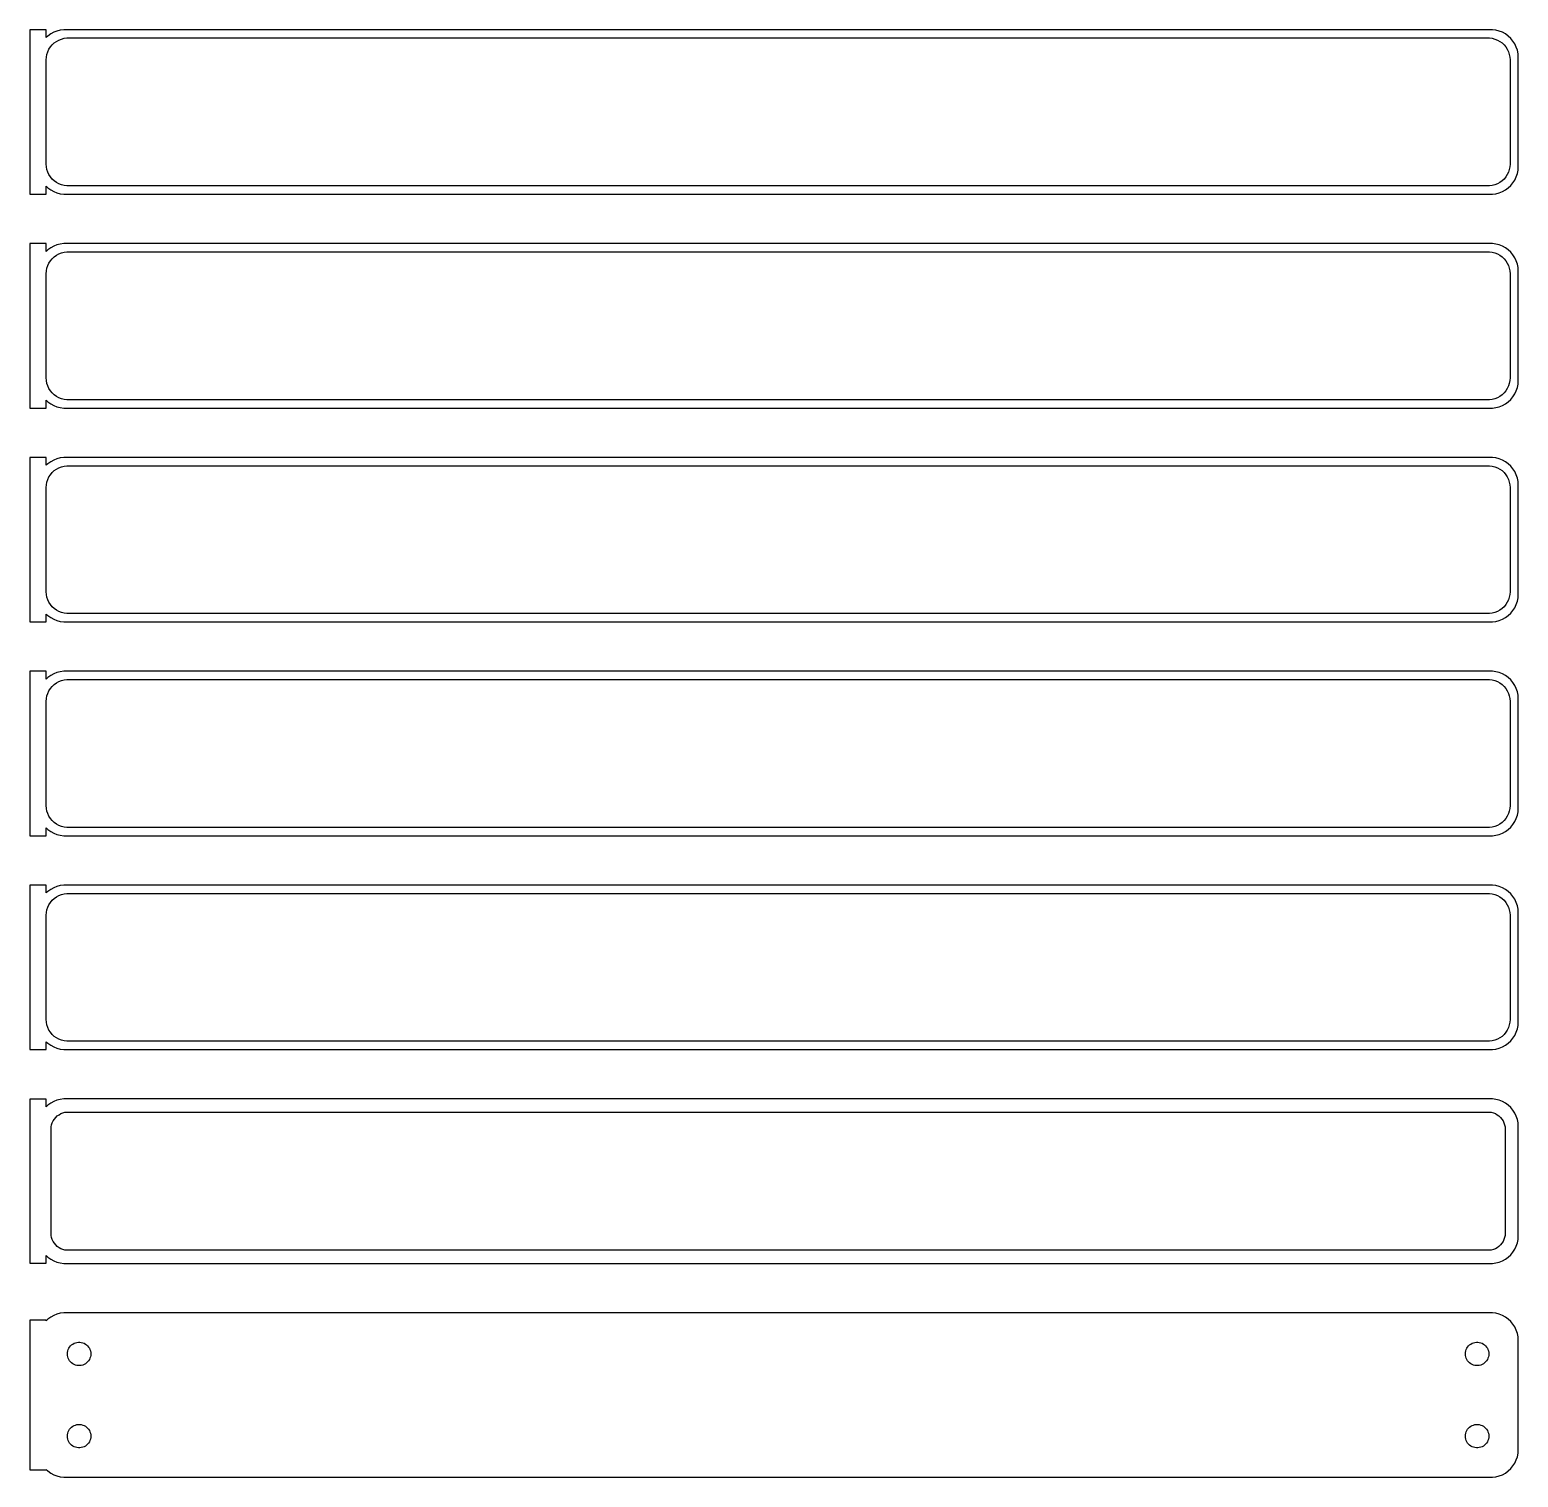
# Model space of a CAD drawing. Header units: metres. Extents: x -136 to 135, y 570 to 1146.
# Drawn here: x -136.5 to 135, y 570 to 834 of the extents above; entities that cross this region are included whole.
import ezdxf

# ---------------------------------------------------------------- set-up
doc = ezdxf.new("R2010")
doc.units = ezdxf.units.M

msp = doc.modelspace()

# ---------------------------------------------------------------- linework, layer by layer
for p, q in [((-133.5, 833.99), (-136.5, 833.99)), ((-136.5, 833.99), (-136.5, 804.01)), ((-133.5, 832.559), (-133.5, 833.99)), ((-132.129, 833.524), (-132.679, 833.222)), ((-131.545, 833.755), (-132.129, 833.524)), ((-130.937, 833.911), (-131.545, 833.755)), ((-130.314, 833.99), (-130.937, 833.911)), ((130.314, 833.99), (-130.314, 833.99)), ((130.937, 833.911), (130.314, 833.99)), ((131.545, 833.755), (130.937, 833.911)), ((132.129, 833.524), (131.545, 833.755)), ((132.679, 833.222), (132.129, 833.524)), ((-133.187, 832.853), (-133.5, 832.559)), ((-132.679, 833.222), (-133.187, 832.853)), ((-133.005, 830.427), (-132.736, 830.851)), ((-132.736, 830.851), (-132.416, 831.238)), ((-132.416, 831.238), (-132.05, 831.582)), ((-132.05, 831.582), (-131.643, 831.877)), ((-131.643, 831.877), (-131.203, 832.119)), ((-131.203, 832.119), (-130.736, 832.304)), ((-130.736, 832.304), (-130.25, 832.429)), ((-130.25, 832.429), (-129.751, 832.492)), ((-129.751, 832.492), (129.751, 832.492)), ((129.751, 832.492), (130.25, 832.429)), ((130.25, 832.429), (130.736, 832.304)), ((130.736, 832.304), (131.203, 832.119)), ((131.203, 832.119), (131.643, 831.877)), ((131.643, 831.877), (132.05, 831.582)), ((132.05, 831.582), (132.416, 831.238)), ((132.416, 831.238), (132.736, 830.851)), ((133.187, 832.853), (132.679, 833.222)), ((132.736, 830.851), (133.005, 830.427)), ((133.645, 832.423), (133.187, 832.853)), ((134.045, 831.939), (133.645, 832.423)), ((134.382, 831.409), (134.045, 831.939)), ((134.649, 830.841), (134.382, 831.409)), ((134.843, 830.243), (134.649, 830.841)), ((-133.5, 828.5), (-133.468, 829.001)), ((-133.5, 809.5), (-133.5, 828.5)), ((-133.468, 829.001), (-133.374, 829.495)), ((-133.374, 829.495), (-133.219, 829.972)), ((-133.219, 829.972), (-133.005, 830.427)), ((133.005, 830.427), (133.219, 829.972)), ((133.219, 829.972), (133.374, 829.495)), ((133.374, 829.495), (133.468, 829.001)), ((133.468, 829.001), (133.5, 828.5)), ((133.5, 828.5), (133.5, 809.5)), ((134.961, 829.627), (134.843, 830.243)), ((135, 829), (134.961, 829.627)), ((135, 809), (135, 829)), ((-133.468, 808.999), (-133.5, 809.5)), ((133.5, 809.5), (133.468, 808.999)), ((-133.374, 808.505), (-133.468, 808.999)), ((-133.219, 808.028), (-133.374, 808.505)), ((-133.005, 807.573), (-133.219, 808.028)), ((-132.736, 807.149), (-133.005, 807.573)), ((-132.416, 806.762), (-132.736, 807.149)), ((-132.05, 806.418), (-132.416, 806.762)), ((-131.643, 806.123), (-132.05, 806.418)), ((132.05, 806.418), (131.643, 806.123)), ((132.416, 806.762), (132.05, 806.418)), ((132.736, 807.149), (132.416, 806.762)), ((133.005, 807.573), (132.736, 807.149)), ((133.219, 808.028), (133.005, 807.573)), ((133.374, 808.505), (133.219, 808.028)), ((133.468, 808.999), (133.374, 808.505)), ((134.045, 806.061), (134.382, 806.591)), ((134.382, 806.591), (134.649, 807.159)), ((134.649, 807.159), (134.843, 807.757)), ((134.843, 807.757), (134.961, 808.373)), ((134.961, 808.373), (135, 809)), ((-136.5, 804.01), (-133.5, 804.01)), ((-133.5, 805.441), (-133.187, 805.147)), ((-133.5, 804.01), (-133.5, 805.441)), ((-133.187, 805.147), (-132.679, 804.778)), ((-132.679, 804.778), (-132.129, 804.476)), ((-132.129, 804.476), (-131.545, 804.245)), ((-131.203, 805.881), (-131.643, 806.123)), ((-131.545, 804.245), (-130.937, 804.089)), ((-130.736, 805.696), (-131.203, 805.881)), ((-130.937, 804.089), (-130.314, 804.01)), ((-130.25, 805.571), (-130.736, 805.696)), ((-130.314, 804.01), (130.314, 804.01)), ((-129.751, 805.508), (-130.25, 805.571)), ((129.751, 805.508), (-129.751, 805.508)), ((130.25, 805.571), (129.751, 805.508)), ((130.736, 805.696), (130.25, 805.571)), ((130.314, 804.01), (130.937, 804.089)), ((131.203, 805.881), (130.736, 805.696)), ((130.937, 804.089), (131.545, 804.245)), ((131.643, 806.123), (131.203, 805.881)), ((131.545, 804.245), (132.129, 804.476)), ((132.129, 804.476), (132.679, 804.778)), ((132.679, 804.778), (133.187, 805.147)), ((133.187, 805.147), (133.645, 805.577)), ((133.645, 805.577), (134.045, 806.061)), ((-133.5, 794.99), (-136.5, 794.99)), ((-136.5, 794.99), (-136.5, 765.01)), ((-133.5, 793.559), (-133.5, 794.99)), ((-133.187, 793.853), (-133.5, 793.559)), ((-132.679, 794.222), (-133.187, 793.853)), ((-132.129, 794.524), (-132.679, 794.222)), ((-131.545, 794.755), (-132.129, 794.524)), ((-132.05, 792.582), (-131.643, 792.877)), ((-131.643, 792.877), (-131.203, 793.119)), ((-130.937, 794.911), (-131.545, 794.755)), ((-131.203, 793.119), (-130.736, 793.304)), ((-130.314, 794.99), (-130.937, 794.911)), ((-130.736, 793.304), (-130.25, 793.429)), ((130.314, 794.99), (-130.314, 794.99)), ((-130.25, 793.429), (-129.751, 793.492)), ((-129.751, 793.492), (129.751, 793.492)), ((129.751, 793.492), (130.25, 793.429)), ((130.25, 793.429), (130.736, 793.304)), ((130.937, 794.911), (130.314, 794.99)), ((130.736, 793.304), (131.203, 793.119)), ((131.545, 794.755), (130.937, 794.911)), ((131.203, 793.119), (131.643, 792.877)), ((132.129, 794.524), (131.545, 794.755)), ((131.643, 792.877), (132.05, 792.582)), ((132.679, 794.222), (132.129, 794.524)), ((133.187, 793.853), (132.679, 794.222)), ((133.645, 793.423), (133.187, 793.853)), ((134.045, 792.939), (133.645, 793.423)), ((134.382, 792.409), (134.045, 792.939)), ((-133.468, 790.001), (-133.374, 790.495)), ((-133.374, 790.495), (-133.219, 790.972)), ((-133.219, 790.972), (-133.005, 791.427)), ((-133.005, 791.427), (-132.736, 791.851)), ((-132.736, 791.851), (-132.416, 792.238)), ((-132.416, 792.238), (-132.05, 792.582)), ((132.05, 792.582), (132.416, 792.238)), ((132.416, 792.238), (132.736, 791.851)), ((132.736, 791.851), (133.005, 791.427)), ((133.005, 791.427), (133.219, 790.972)), ((133.219, 790.972), (133.374, 790.495)), ((133.374, 790.495), (133.468, 790.001)), ((134.649, 791.841), (134.382, 792.409)), ((134.843, 791.243), (134.649, 791.841)), ((134.961, 790.627), (134.843, 791.243)), ((135, 790), (134.961, 790.627)), ((-133.5, 789.5), (-133.468, 790.001)), ((-133.5, 770.5), (-133.5, 789.5)), ((133.468, 790.001), (133.5, 789.5)), ((133.5, 789.5), (133.5, 770.5)), ((135, 770), (135, 790)), ((-133.468, 769.999), (-133.5, 770.5)), ((-133.374, 769.505), (-133.468, 769.999)), ((-133.219, 769.028), (-133.374, 769.505)), ((-133.005, 768.573), (-133.219, 769.028)), ((-132.736, 768.149), (-133.005, 768.573)), ((133.005, 768.573), (132.736, 768.149)), ((133.219, 769.028), (133.005, 768.573)), ((133.374, 769.505), (133.219, 769.028)), ((133.468, 769.999), (133.374, 769.505)), ((133.5, 770.5), (133.468, 769.999)), ((134.649, 768.159), (134.843, 768.757)), ((134.843, 768.757), (134.961, 769.373)), ((134.961, 769.373), (135, 770)), ((-133.5, 766.441), (-133.187, 766.147)), ((-133.5, 765.01), (-133.5, 766.441)), ((-133.187, 766.147), (-132.679, 765.778)), ((-132.416, 767.762), (-132.736, 768.149)), ((-132.679, 765.778), (-132.129, 765.476)), ((-132.05, 767.418), (-132.416, 767.762)), ((-131.643, 767.123), (-132.05, 767.418)), ((-131.203, 766.881), (-131.643, 767.123)), ((-130.736, 766.696), (-131.203, 766.881)), ((-130.25, 766.571), (-130.736, 766.696)), ((-129.751, 766.508), (-130.25, 766.571)), ((129.751, 766.508), (-129.751, 766.508)), ((130.25, 766.571), (129.751, 766.508)), ((130.736, 766.696), (130.25, 766.571)), ((131.203, 766.881), (130.736, 766.696)), ((131.643, 767.123), (131.203, 766.881)), ((132.05, 767.418), (131.643, 767.123)), ((132.416, 767.762), (132.05, 767.418)), ((132.129, 765.476), (132.679, 765.778)), ((132.736, 768.149), (132.416, 767.762)), ((132.679, 765.778), (133.187, 766.147)), ((133.187, 766.147), (133.645, 766.577)), ((133.645, 766.577), (134.045, 767.061)), ((134.045, 767.061), (134.382, 767.591)), ((134.382, 767.591), (134.649, 768.159)), ((-136.5, 765.01), (-133.5, 765.01)), ((-132.129, 765.476), (-131.545, 765.245)), ((-131.545, 765.245), (-130.937, 765.089)), ((-130.937, 765.089), (-130.314, 765.01)), ((-130.314, 765.01), (130.314, 765.01)), ((130.314, 765.01), (130.937, 765.089)), ((130.937, 765.089), (131.545, 765.245)), ((131.545, 765.245), (132.129, 765.476)), ((-133.5, 755.99), (-136.5, 755.99)), ((-136.5, 755.99), (-136.5, 726.01)), ((-133.5, 754.559), (-133.5, 755.99)), ((-133.187, 754.853), (-133.5, 754.559)), ((-132.679, 755.222), (-133.187, 754.853)), ((-132.129, 755.524), (-132.679, 755.222)), ((-131.545, 755.755), (-132.129, 755.524)), ((-130.937, 755.911), (-131.545, 755.755)), ((-130.314, 755.99), (-130.937, 755.911)), ((130.314, 755.99), (-130.314, 755.99)), ((130.937, 755.911), (130.314, 755.99)), ((131.545, 755.755), (130.937, 755.911)), ((132.129, 755.524), (131.545, 755.755)), ((132.679, 755.222), (132.129, 755.524)), ((133.187, 754.853), (132.679, 755.222)), ((133.645, 754.423), (133.187, 754.853)), ((-133.219, 751.972), (-133.005, 752.427)), ((-133.005, 752.427), (-132.736, 752.851)), ((-132.736, 752.851), (-132.416, 753.238)), ((-132.416, 753.238), (-132.05, 753.582)), ((-132.05, 753.582), (-131.643, 753.877)), ((-131.643, 753.877), (-131.203, 754.119)), ((-131.203, 754.119), (-130.736, 754.304)), ((-130.736, 754.304), (-130.25, 754.429)), ((-130.25, 754.429), (-129.751, 754.492)), ((-129.751, 754.492), (129.751, 754.492)), ((129.751, 754.492), (130.25, 754.429)), ((130.25, 754.429), (130.736, 754.304)), ((130.736, 754.304), (131.203, 754.119)), ((131.203, 754.119), (131.643, 753.877)), ((131.643, 753.877), (132.05, 753.582)), ((132.05, 753.582), (132.416, 753.238)), ((132.416, 753.238), (132.736, 752.851)), ((132.736, 752.851), (133.005, 752.427)), ((133.005, 752.427), (133.219, 751.972)), ((134.045, 753.939), (133.645, 754.423)), ((134.382, 753.409), (134.045, 753.939)), ((134.649, 752.841), (134.382, 753.409)), ((134.843, 752.243), (134.649, 752.841)), ((134.961, 751.627), (134.843, 752.243)), ((-133.5, 750.5), (-133.468, 751.001)), ((-133.5, 731.5), (-133.5, 750.5)), ((-133.468, 751.001), (-133.374, 751.495)), ((-133.374, 751.495), (-133.219, 751.972)), ((133.219, 751.972), (133.374, 751.495)), ((133.374, 751.495), (133.468, 751.001)), ((133.468, 751.001), (133.5, 750.5)), ((133.5, 750.5), (133.5, 731.5)), ((135, 751), (134.961, 751.627)), ((135, 731), (135, 751)), ((-133.468, 730.999), (-133.5, 731.5)), ((-133.374, 730.505), (-133.468, 730.999)), ((-133.219, 730.028), (-133.374, 730.505)), ((133.374, 730.505), (133.219, 730.028)), ((133.468, 730.999), (133.374, 730.505)), ((133.5, 731.5), (133.468, 730.999)), ((134.843, 729.757), (134.961, 730.373)), ((134.961, 730.373), (135, 731)), ((-133.005, 729.573), (-133.219, 730.028)), ((-132.736, 729.149), (-133.005, 729.573)), ((-132.416, 728.762), (-132.736, 729.149)), ((-132.05, 728.418), (-132.416, 728.762)), ((-131.643, 728.123), (-132.05, 728.418)), ((-131.203, 727.881), (-131.643, 728.123)), ((-130.736, 727.696), (-131.203, 727.881)), ((-130.25, 727.571), (-130.736, 727.696)), ((130.736, 727.696), (130.25, 727.571)), ((131.203, 727.881), (130.736, 727.696)), ((131.643, 728.123), (131.203, 727.881)), ((132.05, 728.418), (131.643, 728.123)), ((132.416, 728.762), (132.05, 728.418)), ((132.736, 729.149), (132.416, 728.762)), ((133.005, 729.573), (132.736, 729.149)), ((133.219, 730.028), (133.005, 729.573)), ((133.645, 727.577), (134.045, 728.061)), ((134.045, 728.061), (134.382, 728.591)), ((134.382, 728.591), (134.649, 729.159)), ((134.649, 729.159), (134.843, 729.757)), ((-136.5, 726.01), (-133.5, 726.01)), ((-133.5, 727.441), (-133.187, 727.147)), ((-133.5, 726.01), (-133.5, 727.441)), ((-133.187, 727.147), (-132.679, 726.778)), ((-132.679, 726.778), (-132.129, 726.476)), ((-132.129, 726.476), (-131.545, 726.245)), ((-131.545, 726.245), (-130.937, 726.089)), ((-130.937, 726.089), (-130.314, 726.01)), ((-130.314, 726.01), (130.314, 726.01)), ((-129.751, 727.508), (-130.25, 727.571)), ((129.751, 727.508), (-129.751, 727.508)), ((130.25, 727.571), (129.751, 727.508)), ((130.314, 726.01), (130.937, 726.089)), ((130.937, 726.089), (131.545, 726.245)), ((131.545, 726.245), (132.129, 726.476)), ((132.129, 726.476), (132.679, 726.778)), ((132.679, 726.778), (133.187, 727.147)), ((133.187, 727.147), (133.645, 727.577)), ((-133.5, 716.99), (-136.5, 716.99)), ((-136.5, 716.99), (-136.5, 687.01)), ((-133.5, 715.559), (-133.5, 716.99)), ((-130.937, 716.911), (-131.545, 716.755)), ((-130.314, 716.99), (-130.937, 716.911)), ((130.314, 716.99), (-130.314, 716.99)), ((130.937, 716.911), (130.314, 716.99)), ((131.545, 716.755), (130.937, 716.911)), ((-133.187, 715.853), (-133.5, 715.559)), ((-132.679, 716.222), (-133.187, 715.853)), ((-132.736, 713.851), (-132.416, 714.238)), ((-132.129, 716.524), (-132.679, 716.222)), ((-132.416, 714.238), (-132.05, 714.582)), ((-131.545, 716.755), (-132.129, 716.524)), ((-132.05, 714.582), (-131.643, 714.877)), ((-131.643, 714.877), (-131.203, 715.119)), ((-131.203, 715.119), (-130.736, 715.304)), ((-130.736, 715.304), (-130.25, 715.429)), ((-130.25, 715.429), (-129.751, 715.492)), ((-129.751, 715.492), (129.751, 715.492)), ((129.751, 715.492), (130.25, 715.429)), ((130.25, 715.429), (130.736, 715.304)), ((130.736, 715.304), (131.203, 715.119)), ((131.203, 715.119), (131.643, 714.877)), ((132.129, 716.524), (131.545, 716.755)), ((131.643, 714.877), (132.05, 714.582)), ((132.05, 714.582), (132.416, 714.238)), ((132.679, 716.222), (132.129, 716.524)), ((132.416, 714.238), (132.736, 713.851)), ((133.187, 715.853), (132.679, 716.222)), ((133.645, 715.423), (133.187, 715.853)), ((134.045, 714.939), (133.645, 715.423)), ((134.382, 714.409), (134.045, 714.939)), ((134.649, 713.841), (134.382, 714.409)), ((-133.5, 711.5), (-133.468, 712.001)), ((-133.5, 692.5), (-133.5, 711.5)), ((-133.468, 712.001), (-133.374, 712.495)), ((-133.374, 712.495), (-133.219, 712.972)), ((-133.219, 712.972), (-133.005, 713.427)), ((-133.005, 713.427), (-132.736, 713.851)), ((132.736, 713.851), (133.005, 713.427)), ((133.005, 713.427), (133.219, 712.972)), ((133.219, 712.972), (133.374, 712.495)), ((133.374, 712.495), (133.468, 712.001)), ((133.468, 712.001), (133.5, 711.5)), ((133.5, 711.5), (133.5, 692.5)), ((134.843, 713.243), (134.649, 713.841)), ((134.961, 712.627), (134.843, 713.243)), ((135, 712), (134.961, 712.627)), ((135, 692), (135, 712)), ((-133.468, 691.999), (-133.5, 692.5)), ((133.5, 692.5), (133.468, 691.999)), ((-133.374, 691.505), (-133.468, 691.999)), ((-133.219, 691.028), (-133.374, 691.505)), ((-133.005, 690.573), (-133.219, 691.028)), ((-132.736, 690.149), (-133.005, 690.573)), ((-132.416, 689.762), (-132.736, 690.149)), ((-132.05, 689.418), (-132.416, 689.762)), ((132.416, 689.762), (132.05, 689.418)), ((132.736, 690.149), (132.416, 689.762)), ((133.005, 690.573), (132.736, 690.149)), ((133.219, 691.028), (133.005, 690.573)), ((133.374, 691.505), (133.219, 691.028)), ((133.468, 691.999), (133.374, 691.505)), ((134.382, 689.591), (134.649, 690.159)), ((134.649, 690.159), (134.843, 690.757)), ((134.843, 690.757), (134.961, 691.373)), ((134.961, 691.373), (135, 692)), ((-136.5, 687.01), (-133.5, 687.01)), ((-133.5, 688.441), (-133.187, 688.147)), ((-133.5, 687.01), (-133.5, 688.441)), ((-133.187, 688.147), (-132.679, 687.778)), ((-132.679, 687.778), (-132.129, 687.476)), ((-132.129, 687.476), (-131.545, 687.245)), ((-131.643, 689.123), (-132.05, 689.418)), ((-131.203, 688.881), (-131.643, 689.123)), ((-131.545, 687.245), (-130.937, 687.089)), ((-130.736, 688.696), (-131.203, 688.881)), ((-130.937, 687.089), (-130.314, 687.01)), ((-130.25, 688.571), (-130.736, 688.696)), ((-130.314, 687.01), (130.314, 687.01)), ((-129.751, 688.508), (-130.25, 688.571)), ((129.751, 688.508), (-129.751, 688.508)), ((130.25, 688.571), (129.751, 688.508)), ((130.736, 688.696), (130.25, 688.571)), ((130.314, 687.01), (130.937, 687.089)), ((131.203, 688.881), (130.736, 688.696)), ((130.937, 687.089), (131.545, 687.245)), ((131.643, 689.123), (131.203, 688.881)), ((131.545, 687.245), (132.129, 687.476)), ((132.05, 689.418), (131.643, 689.123)), ((132.129, 687.476), (132.679, 687.778)), ((132.679, 687.778), (133.187, 688.147)), ((133.187, 688.147), (133.645, 688.577)), ((133.645, 688.577), (134.045, 689.061)), ((134.045, 689.061), (134.382, 689.591)), ((-133.5, 677.99), (-136.5, 677.99)), ((-136.5, 677.99), (-136.5, 648.01)), ((-133.5, 676.559), (-133.5, 677.99)), ((-133.187, 676.853), (-133.5, 676.559)), ((-132.679, 677.222), (-133.187, 676.853)), ((-132.129, 677.524), (-132.679, 677.222)), ((-131.545, 677.755), (-132.129, 677.524)), ((-131.643, 675.877), (-131.203, 676.119)), ((-130.937, 677.911), (-131.545, 677.755)), ((-131.203, 676.119), (-130.736, 676.304)), ((-130.314, 677.99), (-130.937, 677.911)), ((-130.736, 676.304), (-130.25, 676.429)), ((130.314, 677.99), (-130.314, 677.99)), ((-130.25, 676.429), (-129.751, 676.492)), ((-129.751, 676.492), (129.751, 676.492)), ((129.751, 676.492), (130.25, 676.429)), ((130.25, 676.429), (130.736, 676.304)), ((130.937, 677.911), (130.314, 677.99)), ((130.736, 676.304), (131.203, 676.119)), ((131.545, 677.755), (130.937, 677.911)), ((131.203, 676.119), (131.643, 675.877)), ((132.129, 677.524), (131.545, 677.755)), ((132.679, 677.222), (132.129, 677.524)), ((133.187, 676.853), (132.679, 677.222)), ((133.645, 676.423), (133.187, 676.853)), ((134.045, 675.939), (133.645, 676.423)), ((-133.468, 673.001), (-133.374, 673.495)), ((-133.374, 673.495), (-133.219, 673.972)), ((-133.219, 673.972), (-133.005, 674.427)), ((-133.005, 674.427), (-132.736, 674.851)), ((-132.736, 674.851), (-132.416, 675.238)), ((-132.416, 675.238), (-132.05, 675.582)), ((-132.05, 675.582), (-131.643, 675.877)), ((131.643, 675.877), (132.05, 675.582)), ((132.05, 675.582), (132.416, 675.238)), ((132.416, 675.238), (132.736, 674.851)), ((132.736, 674.851), (133.005, 674.427)), ((133.005, 674.427), (133.219, 673.972)), ((133.219, 673.972), (133.374, 673.495)), ((133.374, 673.495), (133.468, 673.001)), ((134.382, 675.409), (134.045, 675.939)), ((134.649, 674.841), (134.382, 675.409)), ((134.843, 674.243), (134.649, 674.841)), ((134.961, 673.627), (134.843, 674.243)), ((135, 673), (134.961, 673.627)), ((-133.5, 672.5), (-133.468, 673.001)), ((-133.5, 653.5), (-133.5, 672.5)), ((133.468, 673.001), (133.5, 672.5)), ((133.5, 672.5), (133.5, 653.5)), ((135, 653), (135, 673)), ((-133.468, 652.999), (-133.5, 653.5)), ((-133.374, 652.505), (-133.468, 652.999)), ((-133.219, 652.028), (-133.374, 652.505)), ((-133.005, 651.573), (-133.219, 652.028)), ((133.219, 652.028), (133.005, 651.573)), ((133.374, 652.505), (133.219, 652.028)), ((133.468, 652.999), (133.374, 652.505)), ((133.5, 653.5), (133.468, 652.999)), ((134.649, 651.159), (134.843, 651.757)), ((134.843, 651.757), (134.961, 652.373)), ((134.961, 652.373), (135, 653)), ((-133.5, 649.441), (-133.187, 649.147)), ((-133.5, 648.01), (-133.5, 649.441)), ((-133.187, 649.147), (-132.679, 648.778)), ((-132.736, 651.149), (-133.005, 651.573)), ((-132.416, 650.762), (-132.736, 651.149)), ((-132.05, 650.418), (-132.416, 650.762)), ((-131.643, 650.123), (-132.05, 650.418)), ((-131.203, 649.881), (-131.643, 650.123)), ((-130.736, 649.696), (-131.203, 649.881)), ((-130.25, 649.571), (-130.736, 649.696)), ((-129.751, 649.508), (-130.25, 649.571)), ((129.751, 649.508), (-129.751, 649.508)), ((130.25, 649.571), (129.751, 649.508)), ((130.736, 649.696), (130.25, 649.571)), ((131.203, 649.881), (130.736, 649.696)), ((131.643, 650.123), (131.203, 649.881)), ((132.05, 650.418), (131.643, 650.123)), ((132.416, 650.762), (132.05, 650.418)), ((132.736, 651.149), (132.416, 650.762)), ((132.679, 648.778), (133.187, 649.147)), ((133.005, 651.573), (132.736, 651.149)), ((133.187, 649.147), (133.645, 649.577)), ((133.645, 649.577), (134.045, 650.061)), ((134.045, 650.061), (134.382, 650.591)), ((134.382, 650.591), (134.649, 651.159)), ((-136.5, 648.01), (-133.5, 648.01)), ((-132.679, 648.778), (-132.129, 648.476)), ((-132.129, 648.476), (-131.545, 648.245)), ((-131.545, 648.245), (-130.937, 648.089)), ((-130.937, 648.089), (-130.314, 648.01)), ((-130.314, 648.01), (130.314, 648.01)), ((130.314, 648.01), (130.937, 648.089)), ((130.937, 648.089), (131.545, 648.245)), ((131.545, 648.245), (132.129, 648.476)), ((132.129, 648.476), (132.679, 648.778)), ((-133.5, 638.979), (-136.5, 638.979)), ((-136.5, 638.979), (-136.5, 609.021)), ((-133.5, 637.559), (-133.5, 638.979)), ((-132.679, 638.222), (-133.187, 637.853)), ((-132.129, 638.524), (-132.679, 638.222)), ((-131.545, 638.755), (-132.129, 638.524)), ((-130.937, 638.911), (-131.545, 638.755)), ((-130.314, 638.99), (-130.937, 638.911)), ((130.314, 638.99), (-130.314, 638.99)), ((130.937, 638.911), (130.314, 638.99)), ((131.545, 638.755), (130.937, 638.911)), ((132.129, 638.524), (131.545, 638.755)), ((132.679, 638.222), (132.129, 638.524)), ((133.187, 637.853), (132.679, 638.222)), ((-133.187, 637.853), (-133.5, 637.559)), ((-132.228, 635), (-132.018, 635.33)), ((-132.018, 635.33), (-131.769, 635.631)), ((-131.769, 635.631), (-131.484, 635.899)), ((-131.484, 635.899), (-131.168, 636.128)), ((-131.168, 636.128), (-130.825, 636.317)), ((-130.825, 636.317), (-130.462, 636.461)), ((-130.462, 636.461), (-130.083, 636.558)), ((-130.083, 636.558), (-129.695, 636.607)), ((-129.695, 636.607), (129.695, 636.607)), ((129.695, 636.607), (130.083, 636.558)), ((130.083, 636.558), (130.462, 636.461)), ((130.462, 636.461), (130.825, 636.317)), ((130.825, 636.317), (131.168, 636.128)), ((131.168, 636.128), (131.484, 635.899)), ((131.484, 635.899), (131.769, 635.631)), ((131.769, 635.631), (132.018, 635.33)), ((132.018, 635.33), (132.228, 635)), ((133.645, 637.423), (133.187, 637.853)), ((134.045, 636.939), (133.645, 637.423)), ((134.382, 636.409), (134.045, 636.939)), ((134.649, 635.841), (134.382, 636.409)), ((134.843, 635.243), (134.649, 635.841)), ((-132.613, 633.5), (-132.588, 633.89)), ((-132.613, 614.5), (-132.613, 633.5)), ((-132.588, 633.89), (-132.515, 634.274)), ((-132.515, 634.274), (-132.394, 634.646)), ((-132.394, 634.646), (-132.228, 635)), ((132.228, 635), (132.394, 634.646)), ((132.394, 634.646), (132.515, 634.274)), ((132.515, 634.274), (132.588, 633.89)), ((132.588, 633.89), (132.613, 633.5)), ((132.613, 633.5), (132.613, 614.5)), ((134.961, 634.627), (134.843, 635.243)), ((135, 634), (134.961, 634.627)), ((135, 614), (135, 634)), ((-132.588, 614.11), (-132.613, 614.5)), ((-132.515, 613.726), (-132.588, 614.11)), ((-132.394, 613.354), (-132.515, 613.726)), ((132.515, 613.726), (132.394, 613.354)), ((132.588, 614.11), (132.515, 613.726)), ((132.613, 614.5), (132.588, 614.11)), ((134.961, 613.373), (135, 614)), ((-132.228, 613), (-132.394, 613.354)), ((-132.018, 612.67), (-132.228, 613)), ((-131.769, 612.369), (-132.018, 612.67)), ((-131.484, 612.101), (-131.769, 612.369)), ((-131.168, 611.872), (-131.484, 612.101)), ((-130.825, 611.683), (-131.168, 611.872)), ((-130.462, 611.539), (-130.825, 611.683)), ((-130.083, 611.442), (-130.462, 611.539)), ((-129.695, 611.393), (-130.083, 611.442)), ((129.695, 611.393), (-129.695, 611.393)), ((130.083, 611.442), (129.695, 611.393)), ((130.462, 611.539), (130.083, 611.442)), ((130.825, 611.683), (130.462, 611.539)), ((131.168, 611.872), (130.825, 611.683)), ((131.484, 612.101), (131.168, 611.872)), ((131.769, 612.369), (131.484, 612.101)), ((132.018, 612.67), (131.769, 612.369)), ((132.228, 613), (132.018, 612.67)), ((132.394, 613.354), (132.228, 613)), ((133.645, 610.577), (134.045, 611.061)), ((134.045, 611.061), (134.382, 611.591)), ((134.382, 611.591), (134.649, 612.159)), ((134.649, 612.159), (134.843, 612.757)), ((134.843, 612.757), (134.961, 613.373)), ((-136.5, 609.021), (-133.5, 609.021)), ((-133.5, 609.021), (-133.5, 610.441)), ((-133.5, 610.441), (-133.187, 610.147)), ((-133.187, 610.147), (-132.679, 609.778)), ((-132.679, 609.778), (-132.129, 609.476)), ((-132.129, 609.476), (-131.545, 609.245)), ((-131.545, 609.245), (-130.937, 609.089)), ((-130.937, 609.089), (-130.314, 609.01)), ((-130.314, 609.01), (130.314, 609.01)), ((130.314, 609.01), (130.937, 609.089)), ((130.937, 609.089), (131.545, 609.245)), ((131.545, 609.245), (132.129, 609.476)), ((132.129, 609.476), (132.679, 609.778)), ((132.679, 609.778), (133.187, 610.147)), ((133.187, 610.147), (133.645, 610.577)), ((-133.5, 598.653), (-136.5, 598.653)), ((-136.5, 598.653), (-136.5, 571.347)), ((-133.187, 598.853), (-133.5, 598.559)), ((-133.5, 598.559), (-133.5, 598.653)), ((-132.679, 599.222), (-133.187, 598.853)), ((-132.129, 599.524), (-132.679, 599.222)), ((-131.545, 599.755), (-132.129, 599.524)), ((-130.937, 599.911), (-131.545, 599.755)), ((-130.314, 599.99), (-130.937, 599.911)), ((130.314, 599.99), (-130.314, 599.99)), ((130.937, 599.911), (130.314, 599.99)), ((131.545, 599.755), (130.937, 599.911)), ((132.129, 599.524), (131.545, 599.755)), ((132.679, 599.222), (132.129, 599.524)), ((133.187, 598.853), (132.679, 599.222)), ((133.645, 598.423), (133.187, 598.853)), ((134.045, 597.939), (133.645, 598.423)), ((134.382, 597.409), (134.045, 597.939)), ((134.649, 596.841), (134.382, 597.409)), ((-128.16, 594.531), (-127.9, 594.597)), ((-127.9, 594.597), (-127.634, 594.631)), ((-127.634, 594.631), (-127.366, 594.631)), ((-127.366, 594.631), (-127.1, 594.597)), ((-127.1, 594.597), (-126.84, 594.531)), ((126.84, 594.531), (127.1, 594.597)), ((127.1, 594.597), (127.366, 594.631)), ((127.366, 594.631), (127.634, 594.631)), ((127.634, 594.631), (127.9, 594.597)), ((127.9, 594.597), (128.16, 594.531)), ((134.843, 596.243), (134.649, 596.841)), ((134.961, 595.627), (134.843, 596.243)), ((135, 595), (134.961, 595.627)), ((135, 575), (135, 595)), ((-129.635, 592.5), (-129.618, 592.768)), ((-129.618, 592.232), (-129.635, 592.5)), ((-129.618, 592.768), (-129.568, 593.031)), ((-129.568, 591.969), (-129.618, 592.232)), ((-129.568, 593.031), (-129.485, 593.286)), ((-129.485, 591.714), (-129.568, 591.969)), ((-129.485, 593.286), (-129.371, 593.529)), ((-129.371, 593.529), (-129.227, 593.755)), ((-129.227, 593.755), (-129.057, 593.962)), ((-129.057, 593.962), (-128.861, 594.145)), ((-128.861, 594.145), (-128.644, 594.303)), ((-128.644, 594.303), (-128.409, 594.432)), ((-128.409, 594.432), (-128.16, 594.531)), ((-126.84, 594.531), (-126.591, 594.432)), ((-126.591, 594.432), (-126.356, 594.303)), ((-126.356, 594.303), (-126.139, 594.145)), ((-126.139, 594.145), (-125.943, 593.962)), ((-125.943, 593.962), (-125.773, 593.755)), ((-125.773, 593.755), (-125.629, 593.529)), ((-125.629, 593.529), (-125.515, 593.286)), ((-125.515, 593.286), (-125.432, 593.031)), ((-125.432, 591.969), (-125.515, 591.714)), ((-125.432, 593.031), (-125.382, 592.768)), ((-125.382, 592.232), (-125.432, 591.969)), ((-125.382, 592.768), (-125.365, 592.5)), ((-125.365, 592.5), (-125.382, 592.232)), ((125.365, 592.5), (125.382, 592.768)), ((125.382, 592.232), (125.365, 592.5)), ((125.382, 592.768), (125.432, 593.031)), ((125.432, 591.969), (125.382, 592.232)), ((125.432, 593.031), (125.515, 593.286)), ((125.515, 591.714), (125.432, 591.969)), ((125.515, 593.286), (125.629, 593.529)), ((125.629, 593.529), (125.773, 593.755)), ((125.773, 593.755), (125.943, 593.962)), ((125.943, 593.962), (126.139, 594.145)), ((126.139, 594.145), (126.356, 594.303)), ((126.356, 594.303), (126.591, 594.432)), ((126.591, 594.432), (126.84, 594.531)), ((128.16, 594.531), (128.409, 594.432)), ((128.409, 594.432), (128.644, 594.303)), ((128.644, 594.303), (128.861, 594.145)), ((128.861, 594.145), (129.057, 593.962)), ((129.057, 593.962), (129.227, 593.755)), ((129.227, 593.755), (129.371, 593.529)), ((129.371, 593.529), (129.485, 593.286)), ((129.485, 593.286), (129.568, 593.031)), ((129.568, 591.969), (129.485, 591.714)), ((129.568, 593.031), (129.618, 592.768)), ((129.618, 592.232), (129.568, 591.969)), ((129.618, 592.768), (129.635, 592.5)), ((129.635, 592.5), (129.618, 592.232)), ((-129.371, 591.471), (-129.485, 591.714)), ((-129.227, 591.245), (-129.371, 591.471)), ((-129.057, 591.038), (-129.227, 591.245)), ((-128.861, 590.855), (-129.057, 591.038)), ((-128.644, 590.697), (-128.861, 590.855)), ((-128.409, 590.568), (-128.644, 590.697)), ((-128.16, 590.469), (-128.409, 590.568)), ((-127.9, 590.403), (-128.16, 590.469)), ((-127.634, 590.369), (-127.9, 590.403)), ((-127.366, 590.369), (-127.634, 590.369)), ((-127.1, 590.403), (-127.366, 590.369)), ((-126.84, 590.469), (-127.1, 590.403)), ((-126.591, 590.568), (-126.84, 590.469)), ((-126.356, 590.697), (-126.591, 590.568)), ((-126.139, 590.855), (-126.356, 590.697)), ((-125.943, 591.038), (-126.139, 590.855)), ((-125.773, 591.245), (-125.943, 591.038)), ((-125.629, 591.471), (-125.773, 591.245)), ((-125.515, 591.714), (-125.629, 591.471)), ((125.629, 591.471), (125.515, 591.714)), ((125.773, 591.245), (125.629, 591.471)), ((125.943, 591.038), (125.773, 591.245)), ((126.139, 590.855), (125.943, 591.038)), ((126.356, 590.697), (126.139, 590.855)), ((126.591, 590.568), (126.356, 590.697)), ((126.84, 590.469), (126.591, 590.568)), ((127.1, 590.403), (126.84, 590.469)), ((127.366, 590.369), (127.1, 590.403)), ((127.634, 590.369), (127.366, 590.369)), ((127.9, 590.403), (127.634, 590.369)), ((128.16, 590.469), (127.9, 590.403)), ((128.409, 590.568), (128.16, 590.469)), ((128.644, 590.697), (128.409, 590.568)), ((128.861, 590.855), (128.644, 590.697)), ((129.057, 591.038), (128.861, 590.855)), ((129.227, 591.245), (129.057, 591.038)), ((129.371, 591.471), (129.227, 591.245)), ((129.485, 591.714), (129.371, 591.471)), ((-129.485, 578.286), (-129.371, 578.529)), ((-129.371, 578.529), (-129.227, 578.755)), ((-129.227, 578.755), (-129.057, 578.962)), ((-129.057, 578.962), (-128.861, 579.145)), ((-128.861, 579.145), (-128.644, 579.303)), ((-128.644, 579.303), (-128.409, 579.432)), ((-128.409, 579.432), (-128.16, 579.531)), ((-128.16, 579.531), (-127.9, 579.597)), ((-127.9, 579.597), (-127.634, 579.631)), ((-127.634, 579.631), (-127.366, 579.631)), ((-127.366, 579.631), (-127.1, 579.597)), ((-127.1, 579.597), (-126.84, 579.531)), ((-126.84, 579.531), (-126.591, 579.432)), ((-126.591, 579.432), (-126.356, 579.303)), ((-126.356, 579.303), (-126.139, 579.145)), ((-126.139, 579.145), (-125.943, 578.962)), ((-125.943, 578.962), (-125.773, 578.755)), ((-125.773, 578.755), (-125.629, 578.529)), ((-125.629, 578.529), (-125.515, 578.286)), ((125.515, 578.286), (125.629, 578.529)), ((125.629, 578.529), (125.773, 578.755)), ((125.773, 578.755), (125.943, 578.962)), ((125.943, 578.962), (126.139, 579.145)), ((126.139, 579.145), (126.356, 579.303)), ((126.356, 579.303), (126.591, 579.432)), ((126.591, 579.432), (126.84, 579.531)), ((126.84, 579.531), (127.1, 579.597)), ((127.1, 579.597), (127.366, 579.631)), ((127.366, 579.631), (127.634, 579.631)), ((127.634, 579.631), (127.9, 579.597)), ((127.9, 579.597), (128.16, 579.531)), ((128.16, 579.531), (128.409, 579.432)), ((128.409, 579.432), (128.644, 579.303)), ((128.644, 579.303), (128.861, 579.145)), ((128.861, 579.145), (129.057, 578.962)), ((129.057, 578.962), (129.227, 578.755)), ((129.227, 578.755), (129.371, 578.529)), ((129.371, 578.529), (129.485, 578.286)), ((-129.635, 577.5), (-129.618, 577.768)), ((-129.618, 577.232), (-129.635, 577.5)), ((-129.618, 577.768), (-129.568, 578.031)), ((-129.568, 576.969), (-129.618, 577.232)), ((-129.568, 578.031), (-129.485, 578.286)), ((-129.485, 576.714), (-129.568, 576.969)), ((-129.371, 576.471), (-129.485, 576.714)), ((-129.227, 576.245), (-129.371, 576.471)), ((-129.057, 576.038), (-129.227, 576.245)), ((-128.861, 575.855), (-129.057, 576.038)), ((-128.644, 575.697), (-128.861, 575.855)), ((-128.409, 575.568), (-128.644, 575.697)), ((-126.356, 575.697), (-126.591, 575.568)), ((-126.139, 575.855), (-126.356, 575.697)), ((-125.943, 576.038), (-126.139, 575.855)), ((-125.773, 576.245), (-125.943, 576.038)), ((-125.629, 576.471), (-125.773, 576.245)), ((-125.515, 576.714), (-125.629, 576.471)), ((-125.515, 578.286), (-125.432, 578.031)), ((-125.432, 576.969), (-125.515, 576.714)), ((-125.432, 578.031), (-125.382, 577.768)), ((-125.382, 577.232), (-125.432, 576.969)), ((-125.382, 577.768), (-125.365, 577.5)), ((-125.365, 577.5), (-125.382, 577.232)), ((125.365, 577.5), (125.382, 577.768)), ((125.382, 577.232), (125.365, 577.5)), ((125.382, 577.768), (125.432, 578.031)), ((125.432, 576.969), (125.382, 577.232)), ((125.432, 578.031), (125.515, 578.286)), ((125.515, 576.714), (125.432, 576.969)), ((125.629, 576.471), (125.515, 576.714)), ((125.773, 576.245), (125.629, 576.471)), ((125.943, 576.038), (125.773, 576.245)), ((126.139, 575.855), (125.943, 576.038)), ((126.356, 575.697), (126.139, 575.855)), ((126.591, 575.568), (126.356, 575.697)), ((128.644, 575.697), (128.409, 575.568)), ((128.861, 575.855), (128.644, 575.697)), ((129.057, 576.038), (128.861, 575.855)), ((129.227, 576.245), (129.057, 576.038)), ((129.371, 576.471), (129.227, 576.245)), ((129.485, 576.714), (129.371, 576.471)), ((129.485, 578.286), (129.568, 578.031)), ((129.568, 576.969), (129.485, 576.714)), ((129.568, 578.031), (129.618, 577.768)), ((129.618, 577.232), (129.568, 576.969)), ((129.618, 577.768), (129.635, 577.5)), ((129.635, 577.5), (129.618, 577.232)), ((-128.16, 575.469), (-128.409, 575.568)), ((-127.9, 575.403), (-128.16, 575.469)), ((-127.634, 575.369), (-127.9, 575.403)), ((-127.366, 575.369), (-127.634, 575.369)), ((-127.1, 575.403), (-127.366, 575.369)), ((-126.84, 575.469), (-127.1, 575.403)), ((-126.591, 575.568), (-126.84, 575.469)), ((126.84, 575.469), (126.591, 575.568)), ((127.1, 575.403), (126.84, 575.469)), ((127.366, 575.369), (127.1, 575.403)), ((127.634, 575.369), (127.366, 575.369)), ((127.9, 575.403), (127.634, 575.369)), ((128.16, 575.469), (127.9, 575.403)), ((128.409, 575.568), (128.16, 575.469)), ((134.382, 572.591), (134.649, 573.159)), ((134.649, 573.159), (134.843, 573.757)), ((134.843, 573.757), (134.961, 574.373)), ((134.961, 574.373), (135, 575)), ((-136.5, 571.347), (-133.5, 571.347)), ((-133.5, 571.347), (-133.5, 571.441)), ((-133.5, 571.441), (-133.187, 571.147)), ((-133.187, 571.147), (-132.679, 570.778)), ((-132.679, 570.778), (-132.129, 570.476)), ((-132.129, 570.476), (-131.545, 570.245)), ((-131.545, 570.245), (-130.937, 570.089)), ((130.937, 570.089), (131.545, 570.245)), ((131.545, 570.245), (132.129, 570.476)), ((132.129, 570.476), (132.679, 570.778)), ((132.679, 570.778), (133.187, 571.147)), ((133.187, 571.147), (133.645, 571.577)), ((133.645, 571.577), (134.045, 572.061)), ((134.045, 572.061), (134.382, 572.591)), ((-130.937, 570.089), (-130.314, 570.01)), ((-130.314, 570.01), (130.314, 570.01)), ((130.314, 570.01), (130.937, 570.089))]:
    msp.add_line(p, q)

doc.saveas('drawing.dxf')
